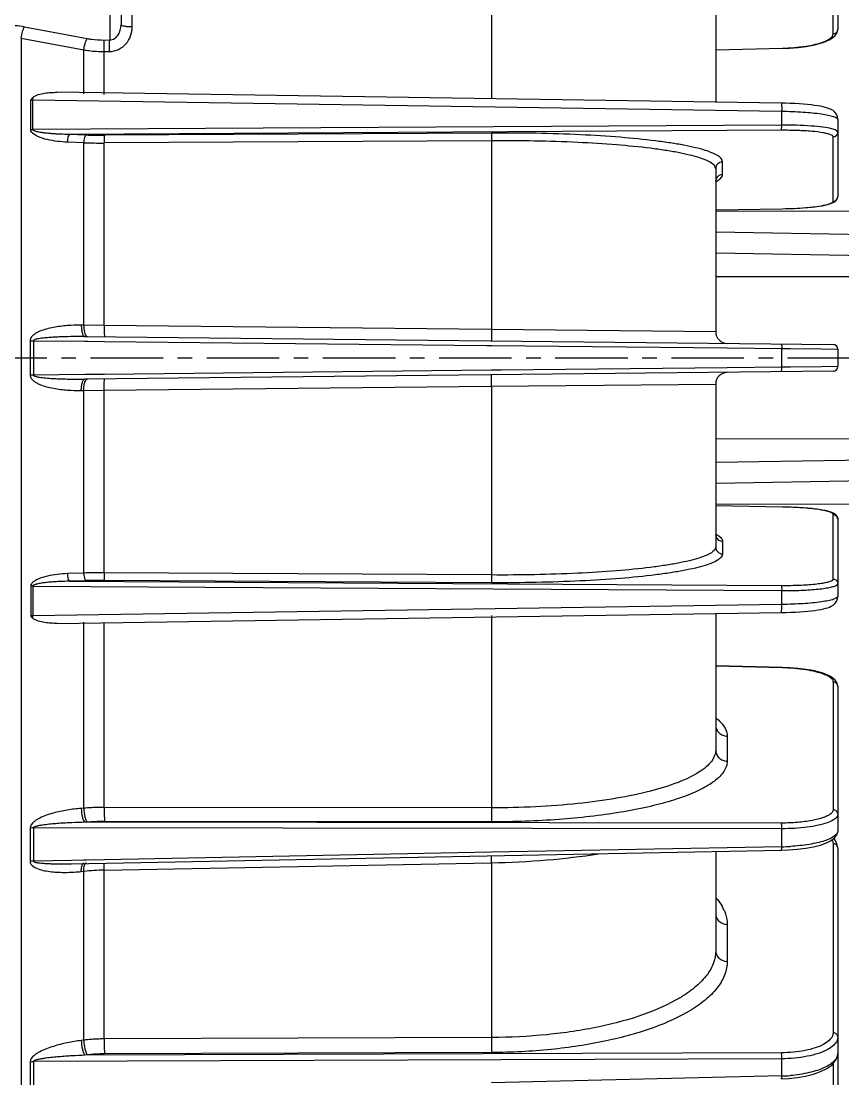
# Model space of a CAD drawing. Header units: millimetres. Extents: x -6 to 705, y -10 to 538.
# Drawn here: x 590.73 to 604.88, y 408.18 to 426.38 of the extents above; entities that cross this region are included whole.
import ezdxf

# ---------------------------------------------------------------- set-up
doc = ezdxf.new("R2010")
doc.units = ezdxf.units.MM
doc.linetypes.add('CENTER', pattern=[2, 1.25, -0.25, 0.25, -0.25])
doc.layers.add('\\M+5D6D0\\M+5D0C4\\M+5CFDF\\M+5B2E3', color=7, linetype='CENTER', lineweight=25)

msp = doc.modelspace()

# ---------------------------------------------------------------- linework, layer by layer
at = {"color": 0, "linetype": 'Continuous', "lineweight": -3}
for p, q in [((592.449, 429.098), (592.449, 426.314)), ((604.789, 428.729), (604.789, 426.238)), ((592.642, 426.279), (592.642, 428.321)), ((598.826, 428.327), (598.826, 425.042)), ((604.709, 426.161), (604.709, 428.36)), ((602.687, 427.33), (602.687, 424.984)), ((592.254, 427.082), (592.254, 426.055)), ((590.79, 426.283), (591.869, 426.08)), ((604.777, 426.182), (604.788, 426.238)), ((590.73, 426.086), (590.73, 401.766)), ((590.73, 426.086), (591.808, 425.884)), ((592.162, 426.054), (592.254, 426.055)), ((602.687, 425.887), (603.837, 425.914)), ((602.687, 425.884), (603.839, 425.911)), ((603.837, 425.914), (603.839, 425.911)), ((591.808, 425.129), (591.808, 425.884)), ((592.161, 425.856), (592.252, 425.857)), ((592.161, 425.117), (592.161, 425.856)), ((590.93, 425.063), (590.894, 425.024)), ((590.894, 424.515), (590.894, 425.024)), ((590.93, 424.514), (590.93, 425.022)), ((590.93, 425.022), (603.823, 424.829)), ((603.82, 424.967), (591.351, 425.154)), ((603.823, 424.829), (603.823, 424.59)), ((604.789, 424.69), (604.789, 424.689)), ((604.789, 424.689), (604.789, 423.359)), ((603.823, 424.59), (590.93, 424.514)), ((603.821, 424.5), (591.564, 424.429)), ((598.829, 424.453), (592.164, 424.414)), ((591.808, 424.287), (591.526, 424.297)), ((591.846, 424.419), (591.564, 424.429)), ((591.808, 421.146), (591.808, 424.287)), ((598.826, 424.32), (592.161, 424.282)), ((592.161, 421.143), (592.161, 424.282)), ((598.826, 424.32), (598.826, 421.074)), ((604.709, 423.28), (604.709, 424.389)), ((602.806, 423.74), (602.806, 423.957)), ((602.687, 423.838), (602.687, 421.034)), ((602.687, 423.626), (602.687, 423.621)), ((604.78, 423.32), (604.788, 423.359)), ((602.687, 423.131), (603.837, 423.151)), ((605.597, 423.101), (602.687, 423.11)), ((603.837, 423.151), (603.838, 423.15)), ((605.597, 422.695), (602.687, 422.745)), ((605.597, 422.337), (602.687, 422.387)), ((605.597, 421.976), (602.687, 421.98)), ((591.808, 421.146), (591.766, 421.147)), ((592.161, 421.143), (591.808, 421.146)), ((598.826, 421.074), (592.161, 421.143)), ((602.687, 421.034), (598.826, 421.074)), ((590.883, 420.88), (590.883, 420.288)), ((590.942, 420.88), (590.942, 420.289)), ((590.942, 420.88), (591.828, 420.871)), ((591.828, 420.871), (591.871, 420.87)), ((591.829, 420.95), (604.709, 420.815)), ((591.871, 420.87), (592.165, 420.867)), ((592.165, 420.867), (598.743, 420.798)), ((598.743, 420.798), (598.83, 420.797)), ((598.83, 420.797), (602.884, 420.755)), ((602.884, 420.755), (603.823, 420.745)), ((603.823, 420.745), (603.823, 420.424)), ((603.823, 420.745), (603.976, 420.743)), ((603.976, 420.743), (604.508, 420.738)), ((604.508, 420.738), (604.789, 420.735)), ((604.789, 420.735), (604.789, 420.434)), ((591.828, 420.298), (590.942, 420.289)), ((591.871, 420.298), (591.828, 420.298)), ((604.709, 420.354), (591.829, 420.219)), ((592.165, 420.301), (591.871, 420.298)), ((598.83, 420.371), (592.165, 420.301)), ((598.996, 420.373), (598.83, 420.371)), ((602.884, 420.414), (598.996, 420.373)), ((603.823, 420.424), (602.884, 420.414)), ((603.976, 420.425), (603.823, 420.424)), ((604.508, 420.431), (603.976, 420.425)), ((604.789, 420.434), (604.508, 420.431)), ((592.161, 420.026), (598.826, 420.095)), ((598.826, 420.095), (602.687, 420.134)), ((598.826, 420.095), (598.826, 416.848)), ((602.687, 420.134), (602.687, 417.33)), ((591.766, 420.022), (591.808, 420.022)), ((591.808, 420.022), (592.161, 420.026)), ((591.808, 416.882), (591.808, 420.022)), ((592.161, 416.887), (592.161, 420.026)), ((605.597, 419.193), (602.687, 419.188)), ((605.597, 418.831), (602.687, 418.781)), ((605.597, 418.474), (602.687, 418.424)), ((605.597, 418.068), (602.687, 418.059)), ((603.837, 418.018), (602.687, 418.037)), ((603.837, 418.018), (603.838, 418.018)), ((604.709, 416.779), (604.709, 417.889)), ((604.789, 417.809), (604.789, 416.479)), ((602.687, 417.548), (602.687, 417.542)), ((602.688, 417.536), (602.687, 417.542)), ((602.806, 417.429), (602.806, 417.211)), ((591.808, 416.882), (591.526, 416.872)), ((598.826, 416.848), (592.161, 416.887)), ((590.894, 416.654), (590.894, 416.145)), ((590.93, 416.655), (590.93, 416.147)), ((590.93, 416.655), (603.823, 416.579)), ((591.846, 416.75), (591.564, 416.74)), ((591.564, 416.74), (603.821, 416.668)), ((598.829, 416.715), (592.164, 416.754)), ((603.823, 416.579), (603.823, 416.34)), ((604.789, 416.479), (604.789, 416.479)), ((603.823, 416.34), (590.93, 416.147)), ((590.93, 416.105), (590.894, 416.145)), ((591.351, 416.015), (603.82, 416.201)), ((598.826, 416.151), (598.826, 412.842)), ((602.687, 416.184), (602.687, 413.838)), ((603.82, 416.201), (603.903, 416.203)), ((591.808, 412.835), (591.808, 416.039)), ((592.161, 412.849), (592.161, 416.027)), ((603.839, 415.257), (602.687, 415.285)), ((602.687, 415.282), (603.837, 415.255)), ((603.839, 415.257), (603.837, 415.255)), ((604.709, 415.008), (604.709, 412.808)), ((604.789, 414.931), (604.789, 412.44)), ((602.687, 414.269), (602.687, 414.267)), ((602.885, 414.076), (602.885, 413.645)), ((591.808, 412.835), (591.766, 412.831)), ((598.826, 412.842), (592.161, 412.849)), ((590.883, 412.493), (590.883, 411.922)), ((590.942, 412.496), (590.942, 411.925)), ((603.823, 412.482), (590.942, 412.496)), ((591.872, 412.596), (591.829, 412.593)), ((603.821, 412.579), (591.829, 412.593)), ((598.831, 412.6), (592.166, 412.607)), ((603.823, 412.482), (603.823, 412.172)), ((604.731, 412.302), (604.721, 412.312)), ((604.774, 412.227), (604.731, 412.302)), ((591.596, 411.879), (603.822, 412.113)), ((598.829, 412.076), (592.163, 411.948)), ((603.823, 412.172), (598.829, 412.076)), ((602.687, 412.091), (602.687, 410.383)), ((603.822, 412.113), (603.941, 412.117)), ((603.941, 412.117), (604.092, 412.128)), ((604.709, 412.223), (604.709, 408.971)), ((604.788, 412.149), (604.774, 412.227)), ((604.789, 412.149), (604.789, 408.618)), ((591.595, 411.937), (590.942, 411.925)), ((591.81, 411.942), (591.595, 411.937)), ((591.853, 411.942), (591.81, 411.942)), ((591.811, 411.892), (591.811, 411.892)), ((592.163, 411.948), (591.853, 411.942)), ((592.161, 411.769), (598.826, 411.896)), ((598.826, 411.896), (598.826, 408.889)), ((591.766, 411.745), (591.808, 411.749)), ((591.808, 408.843), (591.808, 411.749)), ((592.161, 408.865), (592.161, 411.769)), ((602.885, 410.835), (602.885, 410.198)), ((591.808, 408.843), (591.766, 408.837)), ((598.826, 408.889), (592.161, 408.865)), ((603.821, 408.627), (591.829, 408.583)), ((598.831, 408.631), (592.166, 408.607)), ((604.789, 408.616), (604.789, 405)), ((590.883, 408.472), (590.883, 407.926)), ((603.823, 408.523), (590.942, 408.476)), ((590.942, 408.476), (590.942, 407.93)), ((591.872, 408.589), (591.829, 408.583)), ((603.823, 408.523), (603.823, 408.227)), ((604.709, 408.444), (604.709, 405.331)), ((603.823, 408.227), (598.829, 408.111)), ((603.822, 408.178), (603.941, 408.183)), ((603.941, 408.183), (604.091, 408.199))]:
    msp.add_line(p, q, dxfattribs=at)
for points in [[(604.475, 425.994), (604.566, 426.023), (604.641, 426.056), (604.701, 426.092), (604.747, 426.133), (604.777, 426.182)], [(603.839, 425.911), (603.96, 425.916), (604.107, 425.928), (604.244, 425.945), (604.367, 425.967), (604.475, 425.994)], [(604.788, 424.69), (604.783, 424.731), (604.765, 424.776), (604.739, 424.812), (604.708, 424.839), (604.678, 424.858), (604.647, 424.872), (604.615, 424.884), (604.579, 424.894), (604.539, 424.904), (604.494, 424.913), (604.444, 424.922), (604.389, 424.93), (604.33, 424.937), (604.266, 424.944), (604.198, 424.95), (604.126, 424.955), (604.05, 424.96), (603.971, 424.963), (603.89, 424.966), (603.82, 424.967)], [(602.687, 423.626), (602.688, 423.633), (602.692, 423.644)], [(603.838, 423.15), (603.926, 423.153), (604.015, 423.156), (604.101, 423.16), (604.184, 423.165), (604.261, 423.171), (604.334, 423.178), (604.402, 423.186), (604.463, 423.194)], [(604.463, 423.194), (604.519, 423.203), (604.569, 423.213), (604.613, 423.223), (604.651, 423.233), (604.683, 423.244), (604.712, 423.256), (604.737, 423.271), (604.761, 423.291), (604.78, 423.32)], [(604.469, 417.974), (604.408, 417.982), (604.341, 417.99), (604.27, 417.996), (604.193, 418.003), (604.112, 418.008), (604.027, 418.012), (603.939, 418.016), (603.849, 418.018), (603.838, 418.018)], [(604.616, 417.946), (604.573, 417.955), (604.524, 417.965), (604.469, 417.974)], [(604.788, 417.809), (604.78, 417.848), (604.761, 417.878), (604.738, 417.898), (604.713, 417.912), (604.685, 417.924), (604.653, 417.935), (604.616, 417.946)], [(602.687, 417.529), (602.693, 417.524), (602.688, 417.536)], [(603.903, 416.203), (603.983, 416.206), (604.061, 416.209), (604.135, 416.214), (604.206, 416.219), (604.273, 416.225), (604.336, 416.232), (604.394, 416.239), (604.448, 416.247), (604.497, 416.256), (604.541, 416.265), (604.581, 416.275), (604.616, 416.285), (604.648, 416.297), (604.678, 416.311), (604.708, 416.33), (604.739, 416.356), (604.765, 416.392), (604.784, 416.438), (604.788, 416.479)], [(604.472, 415.176), (604.363, 415.202), (604.24, 415.224), (604.104, 415.241), (603.957, 415.253), (603.839, 415.257)], [(604.64, 415.114), (604.564, 415.146), (604.472, 415.176)], [(604.788, 414.931), (604.777, 414.987), (604.746, 415.036), (604.7, 415.077), (604.64, 415.114)], [(604.092, 412.128), (604.238, 412.146), (604.373, 412.171), (604.494, 412.201), (604.596, 412.237), (604.678, 412.278), (604.741, 412.329), (604.78, 412.39), (604.788, 412.435)], [(604.091, 408.199), (604.236, 408.224), (604.372, 408.259), (604.494, 408.303), (604.599, 408.355), (604.684, 408.415), (604.746, 408.486), (604.782, 408.564), (604.788, 408.616)]]:
    msp.add_lwpolyline(points, dxfattribs=at)
for centre, radius, start, end in [((590.956, 425.951), 0.93, 266.2174, 268.3927), ((586.665, 425.067), 4.264, 359.3979, 359.9541), ((590.933, 425.446), 0.931, 267.6173, 269.7863), ((592.116, 433.181), 8.9, 268.0174, 270.2871), ((592.116, 432.327), 7.912, 268.048, 270.3461), ((602.806, 423.62), 0.119, 164.9124, 177.1448), ((602.887, 421.034), 0.2, 180.0001, 269.4101), ((590.947, 441.409), 20.529, 269.82, 269.984), ((591.724, 410.927), 10.023, 89.6673, 89.9277), ((591.723, 410.815), 10.135, 89.3997, 89.6673), ((604.708, 420.735), 0.08, 359.9995, 89.3539), ((590.939, 404.958), 15.33, 89.9882, 90.2078), ((602.887, 420.134), 0.2, 90.5898, 179.9999), ((604.708, 420.434), 0.08, 270.6166, 0.0002), ((592.116, 407.988), 8.899, 89.7128, 91.9831), ((590.933, 415.729), 0.926, 90.2104, 92.3929), ((592.116, 408.843), 7.912, 89.6538, 91.9521), ((590.956, 415.218), 0.929, 91.6069, 93.783), ((586.665, 416.102), 4.264, 0.0459, 0.6021), ((590.948, 411.742), 0.754, 90.4419, 94.9124), ((603.754, 415.954), 3.783, 271.0482, 273.3548), ((590.947, 411.228), 0.697, 90.4473, 95.2847), ((592.23, 407.479), 4.29, 90.9209, 95.6381), ((602.144, 410.776), 0.751, 23.8769, 29.7232), ((600.81, 411.68), 2.457, 300.8723, 301.6873), ((603.766, 410.791), 2.565, 271.2719, 274.6755)]:
    msp.add_arc(centre, radius, start, end, dxfattribs=at)
for points, knots in [([(590.355, 426.318), (590.392, 426.319), (590.538, 426.318), (590.683, 426.303), (590.79, 426.283)], [0, 0, 0, 0, 0.253849, 1, 1, 1, 1]), ([(590.73, 426.085), (590.734, 426.123), (590.749, 426.191), (590.774, 426.256), (590.79, 426.283)], [0, 0, 0, 0, 0.54968, 1, 1, 1, 1]), ([(592.252, 425.857), (592.305, 425.857), (592.412, 425.882), (592.542, 425.981), (592.623, 426.12), (592.642, 426.226), (592.642, 426.279)], [0, 0, 0, 0, 0.251427, 0.501724, 0.751026, 1, 1, 1, 1]), ([(592.254, 426.055), (592.283, 426.055), (592.344, 426.074), (592.406, 426.141), (592.441, 426.225), (592.449, 426.285), (592.449, 426.314)], [0, 0, 0, 0, 0.24917, 0.499527, 0.749883, 1, 1, 1, 1]), ([(592.642, 426.279), (592.617, 426.279), (592.571, 426.28), (592.51, 426.288), (592.473, 426.296), (592.449, 426.308), (592.449, 426.314)], [0, 0, 0, 0, 0.371162, 0.686291, 0.901301, 1, 1, 1, 1]), ([(604.546, 426.023), (604.57, 426.033), (604.612, 426.052), (604.674, 426.089), (604.709, 426.133), (604.709, 426.161)], [0, 0, 0, 0, 0.348238, 0.626483, 1, 1, 1, 1]), ([(604.709, 426.161), (604.725, 426.161), (604.757, 426.17), (604.778, 426.197), (604.784, 426.212)], [0, 0, 0, 0, 0.504533, 1, 1, 1, 1]), ([(591.808, 425.884), (591.813, 425.921), (591.827, 425.989), (591.852, 426.054), (591.869, 426.08)], [0, 0, 0, 0, 0.549758, 1, 1, 1, 1]), ([(591.869, 426.08), (591.892, 426.076), (591.989, 426.06), (592.088, 426.054), (592.162, 426.054)], [0, 0, 0, 0, 0.245087, 1, 1, 1, 1]), ([(592.161, 425.856), (592.16, 425.875), (592.16, 425.941), (592.16, 426.007), (592.162, 426.054)], [0, 0, 0, 0, 0.285677, 1, 1, 1, 1]), ([(592.252, 425.857), (592.252, 425.876), (592.251, 425.942), (592.252, 426.008), (592.254, 426.055)], [0, 0, 0, 0, 0.285675, 1, 1, 1, 1]), ([(603.837, 425.914), (603.971, 425.917), (604.163, 425.932), (604.399, 425.976), (604.501, 426.006), (604.546, 426.023)], [0, 0, 0, 0, 0.558187, 0.799195, 1, 1, 1, 1]), ([(591.808, 425.884), (591.837, 425.879), (591.953, 425.862), (592.072, 425.856), (592.161, 425.856)], [0, 0, 0, 0, 0.244909, 1, 1, 1, 1]), ([(590.93, 425.063), (590.942, 425.077), (590.974, 425.097), (591.042, 425.123), (591.132, 425.142), (591.241, 425.153), (591.315, 425.154), (591.351, 425.154)], [0, 0, 0, 0, 0.124758, 0.249273, 0.498626, 0.7489, 1, 1, 1, 1]), ([(603.82, 424.967), (603.821, 424.967), (603.821, 424.962), (603.822, 424.956), (603.823, 424.943), (603.823, 424.927), (603.823, 424.906), (603.824, 424.873), (603.824, 424.847), (603.823, 424.829)], [0, 0, 0, 0, 0.020076, 0.075294, 0.165156, 0.286747, 0.436288, 0.609529, 1, 1, 1, 1]), ([(603.823, 424.829), (603.947, 424.827), (604.176, 424.818), (604.444, 424.794), (604.617, 424.765), (604.697, 424.746), (604.745, 424.728), (604.771, 424.715), (604.788, 424.7), (604.789, 424.69)], [0, 0, 0, 0, 0.375745, 0.69297, 0.815371, 0.907839, 0.942148, 0.968448, 1, 1, 1, 1]), ([(591.526, 424.297), (591.468, 424.299), (591.353, 424.307), (591.181, 424.337), (591.055, 424.374), (590.976, 424.414), (590.945, 424.434), (590.923, 424.455), (590.903, 424.477), (590.894, 424.5), (590.894, 424.515)], [0, 0, 0, 0, 0.246753, 0.494595, 0.744206, 0.807314, 0.870877, 0.902993, 0.935334, 1, 1, 1, 1]), ([(591.564, 424.429), (591.51, 424.429), (591.429, 424.431), (591.321, 424.437), (591.24, 424.443), (591.159, 424.45), (591.092, 424.459), (591.039, 424.468), (590.999, 424.476), (590.967, 424.487), (590.941, 424.496), (590.932, 424.508), (590.93, 424.514)], [0, 0, 0, 0, 0.249552, 0.37439, 0.499274, 0.624216, 0.749238, 0.811804, 0.874429, 0.937093, 0.968615, 1, 1, 1, 1]), ([(598.829, 424.453), (598.828, 424.449), (598.828, 424.433), (598.826, 424.404), (598.826, 424.365), (598.826, 424.336), (598.826, 424.32)], [0, 0, 0, 0, 0.11226, 0.340874, 0.652812, 1, 1, 1, 1]), ([(602.806, 423.957), (602.806, 424), (602.735, 424.063), (602.628, 424.114), (602.495, 424.161), (602.33, 424.205), (602.131, 424.247), (601.901, 424.285), (601.537, 424.335), (601.021, 424.386), (600.081, 424.444), (599.34, 424.456), (598.829, 424.453)], [0, 0, 0, 0, 0.03118, 0.057243, 0.091326, 0.133488, 0.183539, 0.241121, 0.305799, 0.454153, 0.623416, 1, 1, 1, 1]), ([(603.821, 424.5), (603.822, 424.503), (603.822, 424.514), (603.824, 424.543), (603.824, 424.57), (603.823, 424.59)], [0, 0, 0, 0, 0.11236, 0.341286, 1, 1, 1, 1]), ([(604.666, 424.425), (604.649, 424.432), (604.607, 424.444), (604.501, 424.466), (604.329, 424.485), (604.088, 424.498), (603.914, 424.501), (603.821, 424.5)], [0, 0, 0, 0, 0.065199, 0.15199, 0.38361, 0.675096, 1, 1, 1, 1]), ([(604.684, 424.526), (604.635, 424.538), (604.517, 424.557), (604.23, 424.585), (603.992, 424.59), (603.823, 424.59)], [0, 0, 0, 0, 0.176656, 0.413512, 1, 1, 1, 1]), ([(604.789, 424.469), (604.789, 424.482), (604.762, 424.5), (604.727, 424.514), (604.699, 424.522), (604.684, 424.526)], [0, 0, 0, 0, 0.323705, 0.614813, 1, 1, 1, 1]), ([(604.709, 424.389), (604.73, 424.39), (604.772, 424.407), (604.789, 424.449), (604.789, 424.469)], [0, 0, 0, 0, 0.50151, 1, 1, 1, 1]), ([(591.564, 424.429), (591.557, 424.426), (591.545, 424.411), (591.53, 424.367), (591.525, 424.326), (591.526, 424.297)], [0, 0, 0, 0, 0.147207, 0.377745, 1, 1, 1, 1]), ([(591.846, 424.419), (591.84, 424.416), (591.828, 424.401), (591.812, 424.357), (591.808, 424.316), (591.808, 424.287)], [0, 0, 0, 0, 0.147207, 0.377746, 1, 1, 1, 1]), ([(592.164, 424.414), (592.162, 424.41), (592.162, 424.394), (592.161, 424.366), (592.16, 424.326), (592.16, 424.297), (592.161, 424.282)], [0, 0, 0, 0, 0.112266, 0.340808, 0.652697, 1, 1, 1, 1]), ([(602.687, 423.838), (602.687, 423.879), (602.619, 423.941), (602.514, 423.991), (602.386, 424.037), (602.225, 424.079), (602.032, 424.12), (601.808, 424.158), (601.455, 424.206), (600.954, 424.255), (600.041, 424.311), (599.322, 424.323), (598.826, 424.32)], [0, 0, 0, 0, 0.031233, 0.057307, 0.091393, 0.133557, 0.183609, 0.241191, 0.305865, 0.454207, 0.623454, 1, 1, 1, 1]), ([(604.709, 424.389), (604.709, 424.397), (604.695, 424.414), (604.678, 424.421), (604.666, 424.425)], [0, 0, 0, 0, 0.365759, 1, 1, 1, 1]), ([(602.806, 423.957), (602.775, 423.957), (602.712, 423.931), (602.687, 423.868), (602.687, 423.838)], [0, 0, 0, 0, 0.501513, 1, 1, 1, 1]), ([(602.746, 423.723), (602.733, 423.716), (602.709, 423.695), (602.695, 423.666), (602.691, 423.651)], [0, 0, 0, 0, 0.500222, 1, 1, 1, 1]), ([(602.784, 423.687), (602.787, 423.691), (602.799, 423.707), (602.806, 423.726), (602.806, 423.74)], [0, 0, 0, 0, 0.282325, 1, 1, 1, 1]), ([(602.691, 423.619), (602.702, 423.625), (602.735, 423.643), (602.767, 423.666), (602.784, 423.687)], [0, 0, 0, 0, 0.297979, 1, 1, 1, 1]), ([(603.837, 423.151), (603.971, 423.153), (604.208, 423.164), (604.444, 423.19), (604.546, 423.21)], [0, 0, 0, 0, 0.563064, 1, 1, 1, 1]), ([(604.546, 423.21), (604.587, 423.218), (604.641, 423.231), (604.696, 423.256), (604.709, 423.273), (604.709, 423.28)], [0, 0, 0, 0, 0.688545, 0.88543, 1, 1, 1, 1]), ([(604.709, 423.28), (604.725, 423.28), (604.757, 423.29), (604.777, 423.316), (604.783, 423.33)], [0, 0, 0, 0, 0.501044, 1, 1, 1, 1]), ([(591.766, 421.147), (591.685, 421.148), (591.524, 421.143), (591.324, 421.118), (591.167, 421.082), (591.071, 421.051), (590.998, 421.017), (590.946, 420.984), (590.9, 420.942), (590.883, 420.901), (590.883, 420.88)], [0, 0, 0, 0, 0.248517, 0.497077, 0.621563, 0.746324, 0.808978, 0.871966, 0.935585, 1, 1, 1, 1]), ([(591.766, 421.147), (591.765, 421.122), (591.768, 421.075), (591.779, 421.02), (591.792, 420.984), (591.805, 420.963), (591.82, 420.95), (591.829, 420.95)], [0, 0, 0, 0, 0.347404, 0.647976, 0.768811, 0.866694, 1, 1, 1, 1]), ([(591.808, 421.146), (591.808, 421.106), (591.813, 421.05), (591.832, 420.987), (591.847, 420.963), (591.855, 420.957)], [0, 0, 0, 0, 0.604445, 0.836428, 1, 1, 1, 1]), ([(592.161, 421.143), (592.16, 421.118), (592.16, 421.081), (592.161, 421.035), (592.161, 421.006), (592.162, 420.982), (592.163, 420.964), (592.164, 420.953), (592.165, 420.948), (592.165, 420.947), (592.166, 420.947)], [0, 0, 0, 0, 0.382664, 0.555781, 0.706763, 0.830539, 0.92238, 0.979255, 0.994068, 1, 1, 1, 1]), ([(598.826, 421.074), (598.826, 421.048), (598.826, 421.012), (598.826, 420.965), (598.827, 420.936), (598.828, 420.912), (598.829, 420.894), (598.83, 420.883), (598.83, 420.878), (598.831, 420.877), (598.831, 420.877)], [0, 0, 0, 0, 0.382521, 0.555643, 0.706656, 0.830474, 0.922352, 0.979251, 0.994069, 1, 1, 1, 1]), ([(591.736, 420.951), (591.669, 420.951), (591.569, 420.95), (591.434, 420.946), (591.334, 420.942), (591.25, 420.937), (591.183, 420.932), (591.133, 420.928), (591.083, 420.922), (591.041, 420.916), (591.009, 420.91), (590.983, 420.904), (590.962, 420.897), (590.941, 420.888), (590.942, 420.88)], [0, 0, 0, 0, 0.250273, 0.375406, 0.500537, 0.625663, 0.688227, 0.750789, 0.813351, 0.875912, 0.907198, 0.938475, 0.969782, 1, 1, 1, 1]), ([(591.855, 420.957), (591.856, 420.955), (591.861, 420.952), (591.867, 420.95), (591.872, 420.95)], [0, 0, 0, 0, 0.277963, 1, 1, 1, 1]), ([(603.821, 420.824), (603.822, 420.824), (603.822, 420.821), (603.823, 420.818), (603.823, 420.81), (603.823, 420.796), (603.824, 420.774), (603.823, 420.755), (603.823, 420.745)], [0, 0, 0, 0, 0.020638, 0.077799, 0.169965, 0.294045, 0.618334, 1, 1, 1, 1]), ([(590.883, 420.288), (590.883, 420.278), (590.887, 420.257), (590.908, 420.22), (590.946, 420.184), (590.998, 420.152), (591.071, 420.118), (591.167, 420.086), (591.325, 420.051), (591.524, 420.026), (591.685, 420.021), (591.766, 420.022)], [0, 0, 0, 0, 0.032817, 0.065208, 0.128787, 0.191728, 0.254329, 0.378983, 0.503359, 0.751702, 1, 1, 1, 1]), ([(590.942, 420.289), (590.942, 420.284), (590.95, 420.276), (590.967, 420.269), (590.99, 420.263), (591.017, 420.257), (591.054, 420.251), (591.1, 420.244), (591.156, 420.239), (591.212, 420.234), (591.287, 420.229), (591.38, 420.224), (591.492, 420.221), (591.642, 420.218), (591.754, 420.218), (591.829, 420.219)], [0, 0, 0, 0, 0.015678, 0.031237, 0.062478, 0.093722, 0.124973, 0.187471, 0.24997, 0.312468, 0.374968, 0.499968, 0.624972, 0.749979, 1, 1, 1, 1]), ([(598.826, 420.095), (598.826, 420.12), (598.826, 420.157), (598.826, 420.203), (598.827, 420.233), (598.828, 420.257), (598.829, 420.274), (598.83, 420.286), (598.83, 420.29), (598.831, 420.292), (598.831, 420.292)], [0, 0, 0, 0, 0.38256, 0.555695, 0.706714, 0.830531, 0.922397, 0.979276, 0.994082, 1, 1, 1, 1]), ([(603.821, 420.344), (603.822, 420.344), (603.822, 420.347), (603.823, 420.351), (603.823, 420.359), (603.823, 420.373), (603.824, 420.395), (603.823, 420.414), (603.823, 420.424)], [0, 0, 0, 0, 0.020505, 0.077567, 0.169677, 0.293747, 0.618137, 1, 1, 1, 1]), ([(591.766, 420.022), (591.765, 420.047), (591.768, 420.094), (591.779, 420.149), (591.792, 420.184), (591.805, 420.206), (591.82, 420.219), (591.829, 420.219)], [0, 0, 0, 0, 0.347404, 0.647976, 0.768811, 0.866694, 1, 1, 1, 1]), ([(591.808, 420.022), (591.808, 420.063), (591.813, 420.119), (591.832, 420.182), (591.847, 420.205), (591.855, 420.212)], [0, 0, 0, 0, 0.60444, 0.836424, 1, 1, 1, 1]), ([(591.855, 420.212), (591.856, 420.213), (591.861, 420.217), (591.867, 420.219), (591.872, 420.219)], [0, 0, 0, 0, 0.277965, 1, 1, 1, 1]), ([(592.161, 420.026), (592.16, 420.051), (592.16, 420.087), (592.161, 420.134), (592.161, 420.163), (592.162, 420.187), (592.163, 420.205), (592.164, 420.216), (592.165, 420.22), (592.165, 420.222), (592.166, 420.222)], [0, 0, 0, 0, 0.382674, 0.555794, 0.706777, 0.830553, 0.92239, 0.97926, 0.994071, 1, 1, 1, 1]), ([(604.546, 417.959), (604.444, 417.979), (604.208, 418.004), (603.971, 418.015), (603.837, 418.018)], [0, 0, 0, 0, 0.436971, 1, 1, 1, 1]), ([(604.668, 417.925), (604.66, 417.928), (604.62, 417.943), (604.579, 417.952), (604.546, 417.959)], [0, 0, 0, 0, 0.196465, 1, 1, 1, 1]), ([(604.709, 417.889), (604.709, 417.896), (604.696, 417.912), (604.679, 417.92), (604.668, 417.925)], [0, 0, 0, 0, 0.368224, 1, 1, 1, 1]), ([(604.709, 417.889), (604.73, 417.888), (604.772, 417.871), (604.789, 417.829), (604.789, 417.809)], [0, 0, 0, 0, 0.501509, 1, 1, 1, 1]), ([(602.687, 417.542), (602.688, 417.518), (602.707, 417.468), (602.751, 417.44), (602.775, 417.433)], [0, 0, 0, 0, 0.49872, 1, 1, 1, 1]), ([(602.691, 417.549), (602.702, 417.544), (602.735, 417.525), (602.767, 417.502), (602.784, 417.482)], [0, 0, 0, 0, 0.297975, 1, 1, 1, 1]), ([(602.784, 417.482), (602.787, 417.477), (602.799, 417.462), (602.806, 417.443), (602.806, 417.429)], [0, 0, 0, 0, 0.28234, 1, 1, 1, 1]), ([(602.687, 417.33), (602.687, 417.289), (602.619, 417.228), (602.514, 417.178), (602.386, 417.132), (602.225, 417.09), (602.032, 417.049), (601.808, 417.011), (601.455, 416.963), (600.954, 416.914), (600.041, 416.858), (599.322, 416.845), (598.826, 416.848)], [0, 0, 0, 0, 0.031233, 0.057307, 0.091393, 0.133557, 0.183608, 0.241191, 0.305865, 0.454207, 0.623454, 1, 1, 1, 1]), ([(602.806, 417.211), (602.806, 417.169), (602.735, 417.106), (602.628, 417.055), (602.495, 417.008), (602.33, 416.964), (602.131, 416.922), (601.901, 416.883), (601.537, 416.833), (601.021, 416.783), (600.081, 416.725), (599.34, 416.712), (598.829, 416.715)], [0, 0, 0, 0, 0.03118, 0.057242, 0.091324, 0.133487, 0.183538, 0.241121, 0.305799, 0.454153, 0.623416, 1, 1, 1, 1]), ([(602.687, 417.33), (602.687, 417.3), (602.712, 417.237), (602.775, 417.212), (602.806, 417.211)], [0, 0, 0, 0, 0.498488, 1, 1, 1, 1]), ([(591.526, 416.872), (591.468, 416.87), (591.353, 416.861), (591.21, 416.837), (591.097, 416.807), (591.029, 416.781), (590.983, 416.758), (590.958, 416.741), (590.94, 416.729), (590.921, 416.716), (590.901, 416.693), (590.894, 416.669), (590.894, 416.654)], [0, 0, 0, 0, 0.246395, 0.493878, 0.61832, 0.743503, 0.806415, 0.838137, 0.870178, 0.902188, 0.934401, 1, 1, 1, 1]), ([(591.526, 416.872), (591.525, 416.843), (591.53, 416.802), (591.545, 416.758), (591.557, 416.742), (591.564, 416.74)], [0, 0, 0, 0, 0.622255, 0.852793, 1, 1, 1, 1]), ([(591.808, 416.882), (591.808, 416.853), (591.812, 416.811), (591.828, 416.768), (591.84, 416.752), (591.846, 416.75)], [0, 0, 0, 0, 0.622254, 0.852793, 1, 1, 1, 1]), ([(592.161, 416.887), (592.16, 416.872), (592.16, 416.843), (592.161, 416.803), (592.162, 416.774), (592.162, 416.759), (592.164, 416.754)], [0, 0, 0, 0, 0.347316, 0.659212, 0.887749, 1, 1, 1, 1]), ([(598.826, 416.848), (598.826, 416.833), (598.826, 416.804), (598.826, 416.764), (598.828, 416.735), (598.828, 416.72), (598.829, 416.715)], [0, 0, 0, 0, 0.347188, 0.659126, 0.88774, 1, 1, 1, 1]), ([(591.564, 416.74), (591.51, 416.739), (591.429, 416.737), (591.321, 416.732), (591.24, 416.726), (591.16, 416.718), (591.093, 416.71), (591.039, 416.701), (591.006, 416.693), (590.98, 416.686), (590.954, 416.68), (590.935, 416.667), (590.93, 416.655)], [0, 0, 0, 0, 0.249765, 0.37471, 0.499702, 0.624751, 0.749876, 0.812513, 0.875128, 0.90651, 0.938061, 1, 1, 1, 1]), ([(603.821, 416.668), (603.925, 416.668), (604.117, 416.671), (604.347, 416.685), (604.502, 416.705), (604.589, 416.72), (604.653, 416.737), (604.687, 416.752), (604.698, 416.761)], [0, 0, 0, 0, 0.34844, 0.652176, 0.776219, 0.876876, 0.951751, 1, 1, 1, 1]), ([(603.821, 416.668), (603.822, 416.665), (603.822, 416.655), (603.824, 416.625), (603.824, 416.599), (603.823, 416.579)], [0, 0, 0, 0, 0.112553, 0.341523, 1, 1, 1, 1]), ([(603.823, 416.579), (603.936, 416.579), (604.099, 416.581), (604.309, 416.593), (604.446, 416.604), (604.564, 416.619), (604.659, 416.636), (604.728, 416.654), (604.765, 416.67), (604.777, 416.68)], [0, 0, 0, 0, 0.348765, 0.508718, 0.652707, 0.776732, 0.877293, 0.951994, 1, 1, 1, 1]), ([(604.698, 416.761), (604.7, 416.762), (604.705, 416.767), (604.709, 416.774), (604.709, 416.779)], [0, 0, 0, 0, 0.30486, 1, 1, 1, 1]), ([(604.709, 416.779), (604.73, 416.779), (604.772, 416.762), (604.789, 416.72), (604.789, 416.7)], [0, 0, 0, 0, 0.501511, 1, 1, 1, 1]), ([(604.777, 416.68), (604.779, 416.682), (604.784, 416.687), (604.789, 416.694), (604.789, 416.7)], [0, 0, 0, 0, 0.304084, 1, 1, 1, 1]), ([(604.789, 416.479), (604.788, 416.469), (604.771, 416.453), (604.745, 416.44), (604.697, 416.422), (604.617, 416.403), (604.444, 416.374), (604.176, 416.35), (603.947, 416.342), (603.823, 416.34)], [0, 0, 0, 0, 0.031554, 0.057854, 0.092164, 0.184633, 0.307035, 0.624259, 1, 1, 1, 1]), ([(603.82, 416.201), (603.821, 416.201), (603.821, 416.206), (603.822, 416.213), (603.823, 416.226), (603.823, 416.242), (603.823, 416.263), (603.824, 416.296), (603.824, 416.322), (603.823, 416.34)], [0, 0, 0, 0, 0.02001, 0.075177, 0.165009, 0.286594, 0.436148, 0.609424, 1, 1, 1, 1]), ([(591.351, 416.015), (591.315, 416.015), (591.241, 416.016), (591.132, 416.027), (591.042, 416.046), (590.974, 416.072), (590.942, 416.092), (590.93, 416.105)], [0, 0, 0, 0, 0.251101, 0.501375, 0.750727, 0.875242, 1, 1, 1, 1]), ([(603.837, 415.255), (603.971, 415.252), (604.163, 415.237), (604.398, 415.192), (604.5, 415.163), (604.545, 415.146)], [0, 0, 0, 0, 0.558015, 0.799057, 1, 1, 1, 1]), ([(604.545, 415.146), (604.569, 415.136), (604.612, 415.117), (604.674, 415.08), (604.709, 415.036), (604.709, 415.008)], [0, 0, 0, 0, 0.348361, 0.626676, 1, 1, 1, 1]), ([(604.784, 414.957), (604.778, 414.972), (604.757, 414.998), (604.725, 415.008), (604.709, 415.008)], [0, 0, 0, 0, 0.495466, 1, 1, 1, 1]), ([(602.687, 414.391), (602.698, 414.383), (602.737, 414.351), (602.773, 414.316), (602.796, 414.288)], [0, 0, 0, 0, 0.268502, 1, 1, 1, 1]), ([(602.687, 414.267), (602.687, 414.242), (602.698, 414.192), (602.742, 414.129), (602.808, 414.087), (602.859, 414.076), (602.885, 414.076)], [0, 0, 0, 0, 0.245858, 0.494435, 0.746339, 1, 1, 1, 1]), ([(602.796, 414.288), (602.823, 414.256), (602.867, 414.19), (602.885, 414.112), (602.885, 414.076)], [0, 0, 0, 0, 0.534415, 1, 1, 1, 1]), ([(602.687, 413.838), (602.687, 413.805), (602.673, 413.733), (602.613, 413.632), (602.519, 413.536), (602.332, 413.404), (602.011, 413.257), (601.535, 413.113), (600.957, 412.994), (600.296, 412.906), (599.576, 412.853), (599.079, 412.841), (598.826, 412.842)], [0, 0, 0, 0, 0.024289, 0.051348, 0.083183, 0.120924, 0.215709, 0.336141, 0.479525, 0.641569, 0.81706, 1, 1, 1, 1]), ([(602.687, 413.838), (602.687, 413.813), (602.697, 413.762), (602.741, 413.698), (602.807, 413.656), (602.859, 413.645), (602.885, 413.645)], [0, 0, 0, 0, 0.245762, 0.494355, 0.746269, 1, 1, 1, 1]), ([(602.885, 413.645), (602.885, 413.615), (602.874, 413.552), (602.829, 413.462), (602.756, 413.375), (602.695, 413.323), (602.66, 413.297)], [0, 0, 0, 0, 0.210095, 0.43824, 0.69851, 1, 1, 1, 1]), ([(602.536, 413.215), (602.448, 413.164), (602.246, 413.069), (601.902, 412.951), (601.496, 412.847), (600.854, 412.724), (599.96, 412.625), (599.218, 412.599), (598.831, 412.6)], [0, 0, 0, 0, 0.080203, 0.176437, 0.287722, 0.412439, 0.693496, 1, 1, 1, 1]), ([(602.66, 413.297), (602.651, 413.29), (602.611, 413.26), (602.568, 413.234), (602.536, 413.215)], [0, 0, 0, 0, 0.23723, 1, 1, 1, 1]), ([(591.766, 412.831), (591.685, 412.825), (591.523, 412.806), (591.284, 412.755), (591.107, 412.696), (590.997, 412.636), (590.93, 412.59), (590.883, 412.535), (590.883, 412.493)], [0, 0, 0, 0, 0.246747, 0.495434, 0.746856, 0.810557, 0.874716, 1, 1, 1, 1]), ([(591.766, 412.831), (591.765, 412.781), (591.773, 412.71), (591.8, 412.631), (591.818, 412.601), (591.829, 412.593)], [0, 0, 0, 0, 0.595961, 0.83616, 1, 1, 1, 1]), ([(592.161, 412.849), (592.131, 412.849), (592.013, 412.847), (591.896, 412.842), (591.808, 412.835)], [0, 0, 0, 0, 0.25425, 1, 1, 1, 1]), ([(591.808, 412.835), (591.808, 412.785), (591.816, 412.714), (591.842, 412.634), (591.861, 412.604), (591.872, 412.596)], [0, 0, 0, 0, 0.595961, 0.83616, 1, 1, 1, 1]), ([(592.161, 412.849), (592.16, 412.799), (592.16, 412.729), (592.163, 412.649), (592.164, 412.618), (592.166, 412.607)], [0, 0, 0, 0, 0.620199, 0.858941, 1, 1, 1, 1]), ([(598.826, 412.842), (598.826, 412.792), (598.826, 412.722), (598.828, 412.642), (598.83, 412.611), (598.831, 412.6)], [0, 0, 0, 0, 0.620102, 0.858922, 1, 1, 1, 1]), ([(604.709, 412.808), (604.709, 412.802), (604.705, 412.774), (604.684, 412.751), (604.667, 412.737)], [0, 0, 0, 0, 0.215813, 1, 1, 1, 1]), ([(604.789, 412.731), (604.789, 412.751), (604.771, 412.792), (604.73, 412.808), (604.709, 412.808)], [0, 0, 0, 0, 0.493904, 1, 1, 1, 1]), ([(604.667, 412.737), (604.65, 412.724), (604.61, 412.7), (604.504, 412.656), (604.331, 412.616), (604.089, 412.586), (603.914, 412.579), (603.821, 412.579)], [0, 0, 0, 0, 0.071872, 0.162116, 0.394371, 0.681622, 1, 1, 1, 1]), ([(604.777, 412.692), (604.762, 412.668), (604.706, 412.624), (604.644, 412.597), (604.606, 412.584)], [0, 0, 0, 0, 0.407285, 1, 1, 1, 1]), ([(604.789, 412.731), (604.789, 412.728), (604.787, 412.714), (604.782, 412.701), (604.777, 412.692)], [0, 0, 0, 0, 0.239309, 1, 1, 1, 1]), ([(591.829, 412.593), (591.754, 412.591), (591.642, 412.587), (591.492, 412.58), (591.38, 412.573), (591.287, 412.565), (591.212, 412.558), (591.156, 412.551), (591.1, 412.544), (591.054, 412.537), (591.017, 412.529), (590.989, 412.523), (590.964, 412.515), (590.944, 412.505), (590.942, 412.496)], [0, 0, 0, 0, 0.249823, 0.3748, 0.499826, 0.624911, 0.687483, 0.750078, 0.812705, 0.875374, 0.906734, 0.938123, 0.969543, 1, 1, 1, 1]), ([(592.166, 412.607), (592.141, 412.607), (592.043, 412.606), (591.945, 412.602), (591.872, 412.596)], [0, 0, 0, 0, 0.254256, 1, 1, 1, 1]), ([(603.823, 412.482), (603.824, 412.502), (603.823, 412.534), (603.823, 412.567), (603.821, 412.579)], [0, 0, 0, 0, 0.619605, 1, 1, 1, 1]), ([(604.606, 412.584), (604.556, 412.566), (604.442, 412.536), (604.182, 412.493), (603.971, 412.482), (603.823, 412.482)], [0, 0, 0, 0, 0.201003, 0.442256, 1, 1, 1, 1]), ([(604.789, 412.44), (604.789, 412.404), (604.736, 412.35), (604.652, 412.306), (604.553, 412.268), (604.433, 412.237), (604.238, 412.199), (604.083, 412.184), (603.976, 412.178)], [0, 0, 0, 0, 0.119914, 0.213777, 0.332307, 0.473804, 0.635028, 1, 1, 1, 1]), ([(604.693, 412.289), (604.696, 412.284), (604.705, 412.263), (604.709, 412.24), (604.709, 412.223)], [0, 0, 0, 0, 0.261988, 1, 1, 1, 1]), ([(603.822, 412.113), (603.823, 412.113), (603.823, 412.115), (603.823, 412.117), (603.823, 412.123), (603.823, 412.133), (603.824, 412.15), (603.823, 412.164), (603.823, 412.172)], [0, 0, 0, 0, 0.019033, 0.07262, 0.160342, 0.279655, 0.601197, 1, 1, 1, 1]), ([(604.785, 412.171), (604.78, 412.186), (604.758, 412.213), (604.726, 412.223), (604.709, 412.223)], [0, 0, 0, 0, 0.489251, 1, 1, 1, 1]), ([(590.883, 411.922), (590.884, 411.848), (591.026, 411.783), (591.166, 411.753), (591.286, 411.738), (591.405, 411.731), (591.565, 411.73), (591.686, 411.737), (591.766, 411.745)], [0, 0, 0, 0, 0.235359, 0.360931, 0.487474, 0.614757, 0.742655, 1, 1, 1, 1]), ([(590.942, 411.925), (590.942, 411.918), (590.957, 411.91), (590.975, 411.905), (590.996, 411.9), (591.023, 411.896), (591.057, 411.892), (591.112, 411.887), (591.181, 411.882), (591.264, 411.879), (591.347, 411.878), (591.458, 411.877), (591.541, 411.878), (591.596, 411.879)], [0, 0, 0, 0, 0.029909, 0.060624, 0.091786, 0.122918, 0.185327, 0.247822, 0.372965, 0.498237, 0.623593, 0.749014, 1, 1, 1, 1]), ([(591.796, 411.883), (591.797, 411.884), (591.801, 411.889), (591.807, 411.891), (591.811, 411.892)], [0, 0, 0, 0, 0.279692, 1, 1, 1, 1]), ([(591.84, 411.889), (591.841, 411.89), (591.845, 411.893), (591.85, 411.896), (591.854, 411.896)], [0, 0, 0, 0, 0.275147, 1, 1, 1, 1]), ([(598.826, 411.896), (599.144, 411.903), (599.762, 411.933), (600.376, 412.004), (600.671, 412.051)], [0, 0, 0, 0, 0.515871, 1, 1, 1, 1]), ([(598.826, 411.896), (598.826, 411.909), (598.826, 411.949), (598.826, 411.99), (598.827, 412.018)], [0, 0, 0, 0, 0.303893, 1, 1, 1, 1]), ([(591.766, 411.745), (591.765, 411.774), (591.768, 411.814), (591.781, 411.86), (591.79, 411.877), (591.796, 411.883)], [0, 0, 0, 0, 0.603749, 0.831947, 1, 1, 1, 1]), ([(591.808, 411.749), (591.808, 411.777), (591.811, 411.823), (591.824, 411.87), (591.836, 411.885)], [0, 0, 0, 0, 0.597387, 1, 1, 1, 1]), ([(592.161, 411.769), (592.161, 411.782), (592.16, 411.822), (592.16, 411.862), (592.161, 411.89)], [0, 0, 0, 0, 0.303611, 1, 1, 1, 1]), ([(602.687, 411.3), (602.698, 411.288), (602.738, 411.24), (602.774, 411.188), (602.796, 411.148)], [0, 0, 0, 0, 0.261064, 1, 1, 1, 1]), ([(602.687, 411.019), (602.687, 410.995), (602.698, 410.947), (602.757, 410.865), (602.835, 410.836), (602.885, 410.835)], [0, 0, 0, 0, 0.242734, 0.491374, 1, 1, 1, 1]), ([(602.831, 411.08), (602.84, 411.06), (602.87, 410.982), (602.885, 410.897), (602.885, 410.835)], [0, 0, 0, 0, 0.259643, 1, 1, 1, 1]), ([(602.687, 410.383), (602.687, 410.312), (602.659, 410.162), (602.539, 409.953), (602.348, 409.757), (602.189, 409.644), (602.1, 409.589)], [0, 0, 0, 0, 0.206843, 0.433858, 0.695628, 1, 1, 1, 1]), ([(602.687, 410.383), (602.687, 410.359), (602.698, 410.31), (602.756, 410.228), (602.835, 410.198), (602.885, 410.198)], [0, 0, 0, 0, 0.242705, 0.491352, 1, 1, 1, 1]), ([(602.885, 410.198), (602.885, 410.124), (602.855, 409.967), (602.729, 409.747), (602.529, 409.542), (602.362, 409.424), (602.269, 409.366)], [0, 0, 0, 0, 0.2067, 0.433661, 0.695488, 1, 1, 1, 1]), ([(602.07, 409.571), (601.877, 409.455), (601.421, 409.256), (600.651, 409.051), (599.768, 408.921), (599.146, 408.89), (598.826, 408.889)], [0, 0, 0, 0, 0.201841, 0.442757, 0.713048, 1, 1, 1, 1]), ([(602.269, 409.366), (602.068, 409.242), (601.587, 409.027), (600.772, 408.806), (599.834, 408.665), (599.172, 408.632), (598.831, 408.631)], [0, 0, 0, 0, 0.200436, 0.44104, 0.711928, 1, 1, 1, 1]), ([(591.766, 408.837), (591.685, 408.827), (591.523, 408.801), (591.283, 408.741), (591.108, 408.676), (590.997, 408.614), (590.931, 408.568), (590.883, 408.513), (590.883, 408.472)], [0, 0, 0, 0, 0.246671, 0.495932, 0.748465, 0.812428, 0.876719, 1, 1, 1, 1]), ([(591.766, 408.837), (591.765, 408.787), (591.774, 408.714), (591.801, 408.63), (591.819, 408.595), (591.829, 408.583)], [0, 0, 0, 0, 0.570172, 0.818724, 1, 1, 1, 1]), ([(592.161, 408.865), (592.131, 408.865), (592.013, 408.862), (591.895, 408.853), (591.808, 408.843)], [0, 0, 0, 0, 0.253935, 1, 1, 1, 1]), ([(591.808, 408.843), (591.808, 408.792), (591.817, 408.719), (591.843, 408.635), (591.861, 408.601), (591.872, 408.589)], [0, 0, 0, 0, 0.570172, 0.818724, 1, 1, 1, 1]), ([(592.161, 408.865), (592.16, 408.814), (592.161, 408.728), (592.162, 408.642), (592.166, 408.607)], [0, 0, 0, 0, 0.58666, 1, 1, 1, 1]), ([(598.826, 408.889), (598.826, 408.839), (598.827, 408.753), (598.828, 408.666), (598.831, 408.631)], [0, 0, 0, 0, 0.586547, 1, 1, 1, 1]), ([(604.667, 408.865), (604.659, 408.856), (604.622, 408.818), (604.577, 408.789), (604.541, 408.769)], [0, 0, 0, 0, 0.220157, 1, 1, 1, 1]), ([(604.777, 408.838), (604.764, 408.806), (604.712, 408.742), (604.645, 408.699), (604.606, 408.678)], [0, 0, 0, 0, 0.437461, 1, 1, 1, 1]), ([(604.709, 408.971), (604.709, 408.952), (604.701, 408.913), (604.68, 408.88), (604.667, 408.865)], [0, 0, 0, 0, 0.471312, 1, 1, 1, 1]), ([(604.789, 408.897), (604.789, 408.916), (604.77, 408.956), (604.729, 408.97), (604.709, 408.971)], [0, 0, 0, 0, 0.486086, 1, 1, 1, 1]), ([(604.789, 408.897), (604.789, 408.882), (604.785, 408.862), (604.779, 408.843), (604.777, 408.838)], [0, 0, 0, 0, 0.742138, 1, 1, 1, 1]), ([(604.541, 408.769), (604.496, 408.745), (604.393, 408.704), (604.154, 408.644), (603.957, 408.628), (603.821, 408.627)], [0, 0, 0, 0, 0.206789, 0.448835, 1, 1, 1, 1]), ([(603.823, 408.523), (603.824, 408.544), (603.823, 408.578), (603.823, 408.613), (603.821, 408.627)], [0, 0, 0, 0, 0.58593, 1, 1, 1, 1]), ([(604.606, 408.678), (604.557, 408.652), (604.445, 408.607), (604.184, 408.542), (603.971, 408.524), (603.823, 408.523)], [0, 0, 0, 0, 0.206813, 0.44887, 1, 1, 1, 1]), ([(604.789, 408.618), (604.789, 408.595), (604.776, 408.546), (604.728, 408.481), (604.654, 408.421), (604.555, 408.367), (604.434, 408.32), (604.24, 408.266), (604.084, 408.243), (603.976, 408.234)], [0, 0, 0, 0, 0.070809, 0.152649, 0.25152, 0.369497, 0.506026, 0.658841, 1, 1, 1, 1]), ([(591.829, 408.583), (591.754, 408.581), (591.642, 408.575), (591.492, 408.566), (591.38, 408.557), (591.287, 408.548), (591.212, 408.54), (591.156, 408.533), (591.1, 408.525), (591.054, 408.517), (591.017, 408.509), (590.989, 408.502), (590.964, 408.495), (590.944, 408.485), (590.942, 408.476)], [0, 0, 0, 0, 0.249787, 0.374774, 0.49983, 0.624966, 0.687572, 0.750208, 0.812882, 0.875605, 0.906993, 0.938407, 0.96983, 1, 1, 1, 1]), ([(592.166, 408.607), (592.141, 408.607), (592.042, 408.605), (591.944, 408.598), (591.872, 408.589)], [0, 0, 0, 0, 0.253944, 1, 1, 1, 1]), ([(603.822, 408.178), (603.823, 408.178), (603.823, 408.179), (603.823, 408.181), (603.823, 408.186), (603.823, 408.194), (603.824, 408.208), (603.823, 408.22), (603.823, 408.227)], [0, 0, 0, 0, 0.018244, 0.070667, 0.156435, 0.273809, 0.59419, 1, 1, 1, 1])]:
    msp.add_open_spline(points, degree=3, knots=knots, dxfattribs=at)
for points in [[(604.784, 426.212), (604.787, 426.22), (604.789, 426.229), (604.789, 426.238)], [(602.806, 423.74), (602.785, 423.74), (602.764, 423.734), (602.746, 423.723)], [(604.783, 423.33), (604.787, 423.339), (604.789, 423.35), (604.789, 423.359)], [(602.775, 417.433), (602.785, 417.431), (602.795, 417.429), (602.806, 417.429)], [(604.789, 414.931), (604.789, 414.94), (604.787, 414.949), (604.784, 414.957)], [(604.789, 412.149), (604.789, 412.157), (604.787, 412.164), (604.785, 412.171)], [(590.883, 408.472), (590.902, 408.475), (590.922, 408.476), (590.942, 408.476)]]:
    msp.add_open_spline(points, degree=3, dxfattribs=at)
at = {"layer": '\\M+5D6D0\\M+5D0C4\\M+5CFDF\\M+5B2E3', "color": 1}
msp.add_line((579.924, 420.584), (658.65, 420.584), dxfattribs=at)

doc.saveas('drawing.dxf')
